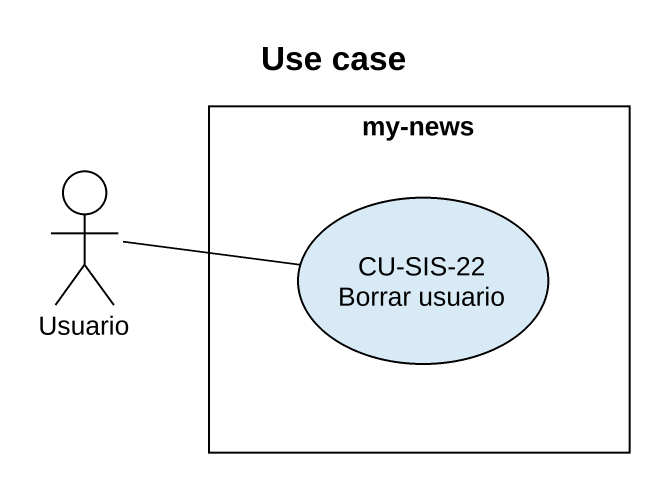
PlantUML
@startuml
title Use case
rectangle "my-news" as my_news {
  usecase "CU-SIS-22 Borrar usuario" as CU_SIS_22_Borrar_usuario
}
actor Usuario
Usuario -right- CU_SIS_22_Borrar_usuario
@enduml
